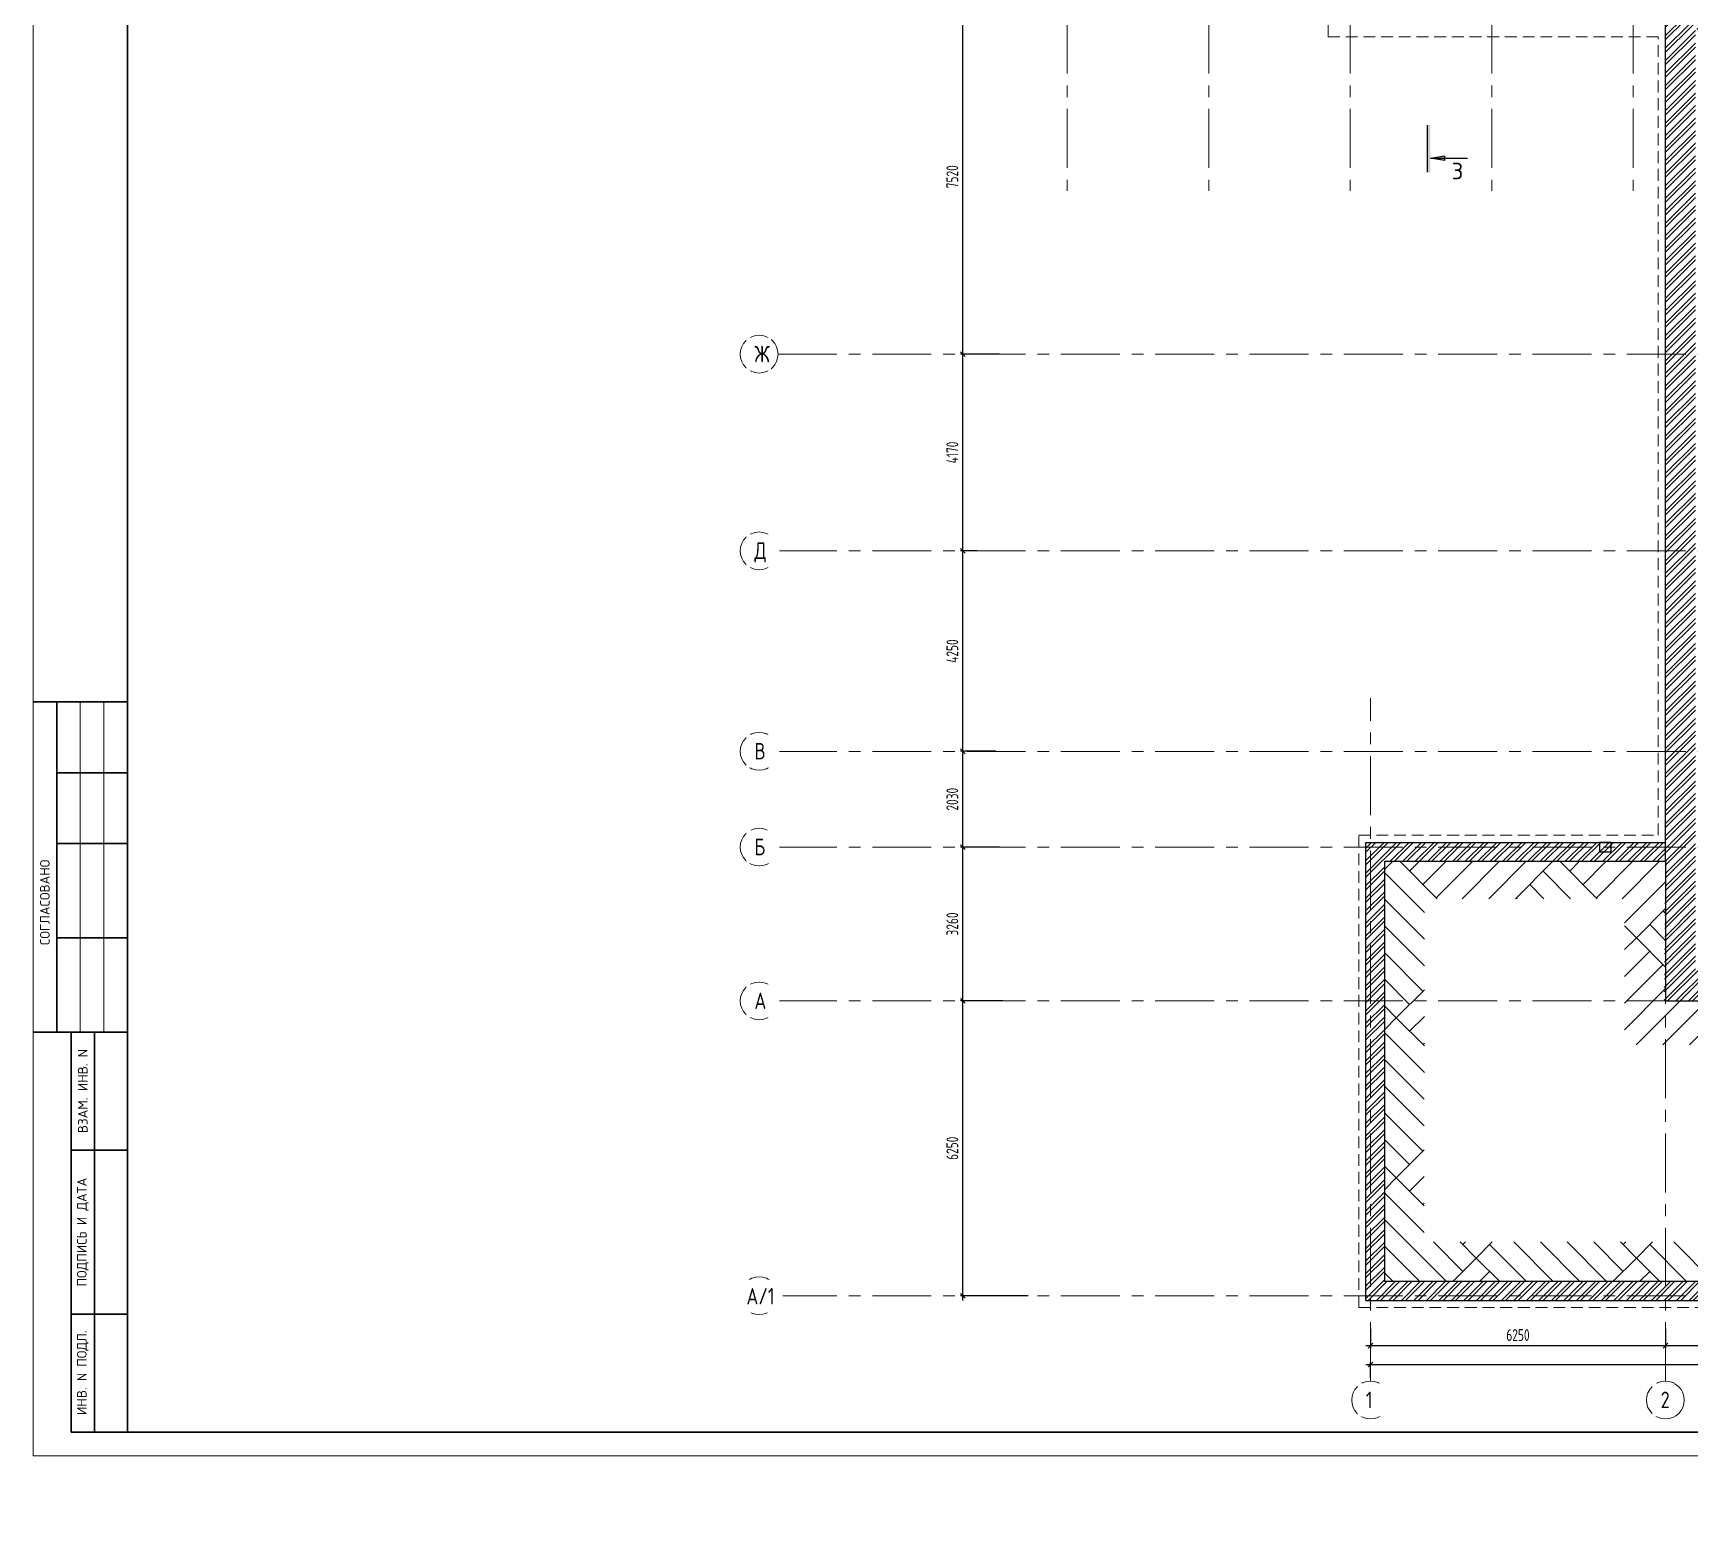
# Model space of a CAD drawing. Header units: millimetres. Extents: x -434100 to 9270898, y 0 to 249028.
# Drawn here: x -375098 to -339973, y 50454 to 81971 of the extents above; entities that cross this region are included whole.
import ezdxf
from ezdxf import colors
from ezdxf.entities.mleader import LeaderData, LeaderLine
from ezdxf.math import Vec2, Vec3

# ---------------------------------------------------------------- set-up
doc = ezdxf.new("R2010")
doc.units = ezdxf.units.MM
doc.header["$MEASUREMENT"] = 0
doc.linetypes.add('CENTER', pattern=[2, 1.25, -0.25, 0.25, -0.25])
doc.linetypes.add('TRATTEGGIATA', pattern=[0.75, 0.5, -0.25])
doc.layers.get('0').update_dxf_attribs({"color": 250, "lineweight": 9})
for name, color, linetype, lineweight in [('1 этаж тонкие линии!', 250, 'Continuous', 0), ('АР_МосжилНии_Стены', 127, 'Continuous', 30), ('АР_Оси', 195, 'Continuous', 9), ('АР_Оси размеры', 164, 'Continuous', 9), ('АР_Отметки', 250, 'Continuous', 15), ('АР_Разрезы', 175, 'Continuous', 9), ('АР_Штриховка кирпич', 250, 'Continuous', 9)]:
    doc.layers.add(name, color=color, linetype=linetype, lineweight=lineweight)
doc.layers.add('Тонкая', color=7, linetype='Continuous')
doc.styles.add('GOST', font='isocpeur.TTF')
doc.styles.add('ISOCPEUR', font='isocpeur.TTF', dxfattribs={"width": 0.7})
doc.styles.add('METRO-STYLE', font='isocpeur.TTF', dxfattribs={"width": 0.9, "oblique": 15})
doc.styles.add('ГОСТ 2.304', font='isocpeur.TTF', dxfattribs={"width": 0.7})
doc.dimstyles.new('СПДС', dxfattribs={"dimscale": 100, "dimtxt": 2.5, "dimasz": 2.5, "dimexe": 1.5, "dimexo": 0, "dimgap": 1, "dimtad": 1, "dimdec": 0, "dimrnd": 1, "dimtxsty": 'ГОСТ 2.304', "dimblk": 'OBLIQUE', "dimcen": 2.5, "dimdle": 1.5, "dimadec": 0, "dimazin": 2, "dimtfac": 0.75, "dimtdec": 0, "dimtmove": 1, "dimatfit": 3, "dimfxl": 1, "dimtolj": 1, "dimarcsym": 1})

# ---------------------------------------------------------------- blocks, each defined once
blk = doc.blocks.new('_Oblique')
at = {"color": 0, "linetype": 'ByBlock', "lineweight": -2}
blk.add_line((-0.5, -0.5), (0.5, 0.5), dxfattribs=at)
blk = doc.blocks.new('*D508')
at = {"layer": 'АР_Оси размеры', "color": 0, "lineweight": -2, "ltscale": 100, "transparency": 16777216}
for p, q in [((-355385, 55106), (-355385, 61556)), ((-354536, 61456), (-355435, 61456)), ((-354001, 55206), (-355435, 55206))]:
    blk.add_line(p, q, dxfattribs=at)
at = {"layer": 'АР_Оси размеры', "color": 0, "lineweight": -2, "ltscale": 100, "transparency": 16777216, "xscale": 100, "yscale": 100, "zscale": 100}
for p, rotation in [((-355385, 61456), 90), ((-355385, 55206), 270)]:
    blk.add_blockref('_Oblique', p, dxfattribs=dict(at, rotation=rotation))
at = {"layer": 'АР_Оси размеры', "color": 0, "ltscale": 100, "transparency": 16777216, "insert": (-355610, 58331), "char_height": 250, "attachment_point": 5, "rotation": 90, "style": 'ГОСТ 2.304'}
blk.add_mtext('\\A1;6250', dxfattribs=at)
blk = doc.blocks.new('*D509')
at = {"layer": 'АР_Оси размеры', "color": 0, "lineweight": -2, "ltscale": 100, "transparency": 16777216}
for p, q in [((-354613, 64716), (-355435, 64716)), ((-355385, 61356), (-355385, 64816)), ((-354536, 61456), (-355435, 61456))]:
    blk.add_line(p, q, dxfattribs=at)
at = {"layer": 'АР_Оси размеры', "color": 0, "lineweight": -2, "ltscale": 100, "transparency": 16777216, "xscale": 100, "yscale": 100, "zscale": 100}
for p, rotation in [((-355385, 64716), 90), ((-355385, 61456), 270)]:
    blk.add_blockref('_Oblique', p, dxfattribs=dict(at, rotation=rotation))
at = {"layer": 'АР_Оси размеры', "color": 0, "ltscale": 100, "transparency": 16777216, "insert": (-355610, 63086), "char_height": 250, "attachment_point": 5, "rotation": 90, "style": 'ГОСТ 2.304'}
blk.add_mtext('\\A1;3260', dxfattribs=at)
blk = doc.blocks.new('*D490')
at = {"layer": 'АР_Оси размеры', "color": 0, "lineweight": -2, "ltscale": 100, "transparency": 16777216}
for p, q in [((-354687, 66746), (-355435, 66746)), ((-355385, 64616), (-355385, 66846)), ((-354613, 64716), (-355435, 64716))]:
    blk.add_line(p, q, dxfattribs=at)
at = {"layer": 'АР_Оси размеры', "color": 0, "lineweight": -2, "ltscale": 100, "transparency": 16777216, "xscale": 100, "yscale": 100, "zscale": 100}
for p, rotation in [((-355385, 66746), 90), ((-355385, 64716), 270)]:
    blk.add_blockref('_Oblique', p, dxfattribs=dict(at, rotation=rotation))
at = {"layer": 'АР_Оси размеры', "color": 0, "ltscale": 100, "transparency": 16777216, "insert": (-355610, 65731), "char_height": 250, "attachment_point": 5, "rotation": 90, "style": 'ГОСТ 2.304'}
blk.add_mtext('\\A1;2030', dxfattribs=at)
blk = doc.blocks.new('*D491')
at = {"layer": 'АР_Оси размеры', "color": 0, "lineweight": -2, "ltscale": 100, "transparency": 16777216}
for p, q in [((-355085, 70996), (-355435, 70996)), ((-355385, 66646), (-355385, 71096)), ((-354687, 66746), (-355435, 66746))]:
    blk.add_line(p, q, dxfattribs=at)
at = {"layer": 'АР_Оси размеры', "color": 0, "lineweight": -2, "ltscale": 100, "transparency": 16777216, "xscale": 100, "yscale": 100, "zscale": 100}
for p, rotation in [((-355385, 70996), 90), ((-355385, 66746), 270)]:
    blk.add_blockref('_Oblique', p, dxfattribs=dict(at, rotation=rotation))
at = {"layer": 'АР_Оси размеры', "color": 0, "ltscale": 100, "transparency": 16777216, "insert": (-355610, 68871), "char_height": 250, "attachment_point": 5, "rotation": 90, "style": 'ГОСТ 2.304'}
blk.add_mtext('\\A1;4250', dxfattribs=at)
blk = doc.blocks.new('*D492')
at = {"layer": 'АР_Оси размеры', "color": 0, "lineweight": -2, "ltscale": 100, "transparency": 16777216}
for p, q in [((-355385, 70896), (-355385, 75266)), ((-354617, 75166), (-355435, 75166)), ((-355085, 70996), (-355435, 70996))]:
    blk.add_line(p, q, dxfattribs=at)
at = {"layer": 'АР_Оси размеры', "color": 0, "lineweight": -2, "ltscale": 100, "transparency": 16777216, "xscale": 100, "yscale": 100, "zscale": 100}
for p, rotation in [((-355385, 75166), 90), ((-355385, 70996), 270)]:
    blk.add_blockref('_Oblique', p, dxfattribs=dict(at, rotation=rotation))
at = {"layer": 'АР_Оси размеры', "color": 0, "ltscale": 100, "transparency": 16777216, "insert": (-355610, 73081), "char_height": 250, "attachment_point": 5, "rotation": 90, "style": 'ГОСТ 2.304'}
blk.add_mtext('\\A1;4170', dxfattribs=at)
blk = doc.blocks.new('*D493')
at = {"layer": 'АР_Оси размеры', "color": 0, "lineweight": -2, "ltscale": 100, "transparency": 16777216}
for p, q in [((-354556, 82686), (-355435, 82686)), ((-355385, 75066), (-355385, 82786)), ((-354617, 75166), (-355435, 75166))]:
    blk.add_line(p, q, dxfattribs=at)
at = {"layer": 'АР_Оси размеры', "color": 0, "lineweight": -2, "ltscale": 100, "transparency": 16777216, "xscale": 100, "yscale": 100, "zscale": 100}
for p, rotation in [((-355385, 82686), 90), ((-355385, 75166), 270)]:
    blk.add_blockref('_Oblique', p, dxfattribs=dict(at, rotation=rotation))
at = {"layer": 'АР_Оси размеры', "color": 0, "ltscale": 100, "transparency": 16777216, "insert": (-355610, 78926), "char_height": 250, "attachment_point": 5, "rotation": 90, "style": 'ГОСТ 2.304'}
blk.add_mtext('\\A1;7520', dxfattribs=at)
blk = doc.blocks.new('*D519')
at = {"layer": 'АР_Оси размеры', "color": 0, "lineweight": -2, "ltscale": 100, "transparency": 16777216}
for p, q in [((-346742, 54507), (-346742, 54097)), ((-340492, 54507), (-340492, 54097)), ((-346842, 54147), (-340392, 54147))]:
    blk.add_line(p, q, dxfattribs=at)
at = {"layer": 'АР_Оси размеры', "color": 0, "lineweight": -2, "ltscale": 100, "transparency": 16777216, "xscale": 100, "yscale": 100, "zscale": 100, "rotation": 180}
blk.add_blockref('_Oblique', (-346742, 54147), dxfattribs=at)
at = {"layer": 'АР_Оси размеры', "color": 0, "lineweight": -2, "ltscale": 100, "transparency": 16777216, "xscale": 100, "yscale": 100, "zscale": 100}
blk.add_blockref('_Oblique', (-340492, 54147), dxfattribs=at)
at = {"layer": 'АР_Оси размеры', "color": 0, "ltscale": 100, "transparency": 16777216, "insert": (-343617, 54372), "char_height": 250, "attachment_point": 5, "style": 'ГОСТ 2.304'}
blk.add_mtext('\\A1;6250', dxfattribs=at)
blk = doc.blocks.new('*D520')
at = {"layer": 'АР_Оси размеры', "color": 0, "lineweight": -2, "ltscale": 100, "transparency": 16777216}
for p, q in [((-333842, 54921), (-333842, 54097)), ((-340492, 54507), (-340492, 54097)), ((-340592, 54147), (-333742, 54147))]:
    blk.add_line(p, q, dxfattribs=at)
at = {"layer": 'АР_Оси размеры', "color": 0, "lineweight": -2, "ltscale": 100, "transparency": 16777216, "xscale": 100, "yscale": 100, "zscale": 100, "rotation": 180}
blk.add_blockref('_Oblique', (-340492, 54147), dxfattribs=at)
at = {"layer": 'АР_Оси размеры', "color": 0, "lineweight": -2, "ltscale": 100, "transparency": 16777216, "xscale": 100, "yscale": 100, "zscale": 100}
blk.add_blockref('_Oblique', (-333842, 54147), dxfattribs=at)
at = {"layer": 'АР_Оси размеры', "color": 0, "ltscale": 100, "transparency": 16777216, "insert": (-337167, 54372), "char_height": 250, "attachment_point": 5, "style": 'ГОСТ 2.304'}
blk.add_mtext('\\A1;6650', dxfattribs=at)
blk = doc.blocks.new('*D518')
at = {"layer": 'АР_Оси размеры', "color": 0, "lineweight": -2, "ltscale": 100, "transparency": 16777216}
for p, q in [((-346842, 53745), (-278227, 53745)), ((-346742, 53469), (-346742, 53795)), ((-278327, 53469), (-278327, 53795))]:
    blk.add_line(p, q, dxfattribs=at)
at = {"layer": 'АР_Оси размеры', "color": 0, "lineweight": -2, "ltscale": 100, "transparency": 16777216, "xscale": 100, "yscale": 100, "zscale": 100, "rotation": 180}
blk.add_blockref('_Oblique', (-346742, 53745), dxfattribs=at)
at = {"layer": 'АР_Оси размеры', "color": 0, "lineweight": -2, "ltscale": 100, "transparency": 16777216, "xscale": 100, "yscale": 100, "zscale": 100}
blk.add_blockref('_Oblique', (-278327, 53745), dxfattribs=at)
at = {"layer": 'АР_Оси размеры', "color": 0, "ltscale": 100, "transparency": 16777216, "insert": (-312535, 53970), "char_height": 250, "attachment_point": 5, "style": 'ГОСТ 2.304'}
blk.add_mtext('\\A1;68415', dxfattribs=at)
blk = doc.blocks.new('A$C60573c2e')
at = {"layer": 'АР_Разрезы', "ltscale": 100}
h = blk.add_hatch(color=5, dxfattribs=at)
h.dxf.hatch_style = 1
h.paths.add_polyline_path([(7699, -50578), (7629, -50578), (7629, -51578), (7699, -51578)])
h.paths.add_polyline_path([(7999, -51228), (7699, -51278), (7999, -51278)])
h.paths.add_polyline_path([(7999, -51278), (7699, -51278), (7999, -51328)])
at = {"layer": 'АР_Разрезы', "color": 5, "lineweight": 25, "ltscale": 100}
for p, q in [((7629, -50578), (7629, -51578)), ((7699, -51278), (7999, -51228)), ((7999, -51328), (7699, -51278)), ((7999, -51228), (7999, -51328))]:
    blk.add_line(p, q, dxfattribs=at)
at = {"layer": 'АР_Разрезы', "color": 5, "lineweight": 25, "ltscale": 100, "elevation": 0}
blk.add_lwpolyline([(7699, -51278), (8483, -51278)], dxfattribs=at)
at = {"layer": 'АР_Разрезы', "color": 5, "lineweight": 25, "ltscale": 100, "insert": (8149, -51378), "char_height": 350, "width": 583.33, "attachment_point": 1, "style": 'METRO-STYLE'}
blk.add_mtext('{\\Q0;\\W1;3}', dxfattribs=at)
blk = doc.blocks.new('_DotSmall')
at = {"color": 0, "linetype": 'ByBlock', "const_width": 0.5}
blk.add_lwpolyline([(-0.0625, 0, 1), (0.0625, 0, 1)], format="xyb", close=True, dxfattribs=at)
blk = doc.blocks.new('*U2394')
at = {"color": 44, "lineweight": 20, "ltscale": 10}
for p, q in [((0, 841), (0, 0)), ((0, 0), (1189, 0))]:
    blk.add_line(p, q, dxfattribs=at)
at = {"color": 137, "lineweight": 35, "ltscale": 10}
for p, q in [((20, 836), (20, 5)), ((0, 159.8), (20, 159.8)), ((5, 89.8), (5, 159.8)), ((5, 144.8), (20, 144.8)), ((5, 129.8), (20, 129.8)), ((5, 109.8), (20, 109.8)), ((0, 89.8), (20, 89.8)), ((8.04, 89.8), (8.04, 5)), ((13.02, 89.8), (13.02, 5)), ((8.04, 64.8), (20, 64.8)), ((8.04, 30), (20, 30)), ((8.04, 5), (1184, 5))]:
    blk.add_line(p, q, dxfattribs=at)
at = {"color": 44, "lineweight": 13}
for p, q in [((10, 89.8), (10, 159.8)), ((15, 89.8), (15, 159.8))]:
    blk.add_line(p, q, dxfattribs=at)
at = {"color": 0, "lineweight": 13, "char_height": 2.0408, "attachment_point": 5, "rotation": 90, "style": 'GOST'}
for s, insert, width in [('СОГЛАСОВАНО', (2.49, 117.3), 55), ('ВЗАМ. ИНВ. N', (10.53, 77.3), 25), ('ПОДПИСЬ И ДАТА', (10.53, 47.4), 34.7978), ('ИНВ. N ПОДЛ.', (10.53, 17.6), 24.8009)]:
    blk.add_mtext(s, dxfattribs=dict(at, insert=insert, width=width))
at = {"color": 44, "lineweight": 13, "style": 'GOST', "oblique": 10, "width": 0.8}
for tag in ['ФОРМАТВЕРТ', 'ФОРМАТГОРИЗ']:
    blk.add_attdef(tag, (1137.98, 1.6), '', height=2, dxfattribs=at)

msp = doc.modelspace()

# ---------------------------------------------------------------- hatches: boundary and pattern name
at = {"layer": '1 этаж тонкие линии!', "ltscale": 100, "transparency": 33554559}
h = msp.add_hatch(dxfattribs=at)
h.set_pattern_fill('AR-PARQ1', color=256, scale=200, angle=45, style=0)
h.paths.add_polyline_path([(-335193.017, 56344.5), (-345603.845, 56344.5), (-345600.579, 63622.353), (-341357.644, 63622.353), (-341357.644, 60525.833), (-335189.751, 60525.833)], flags=16)
h.paths.add_polyline_path([(-334239.751, 55506.5), (-346441.827, 55506.5), (-346441.827, 64415), (-340493.318, 64415), (-340493.318, 61455.682), (-334239.751, 61455.682)])
at = {"layer": 'АР_Штриховка кирпич', "ltscale": 100}
h = msp.add_hatch(dxfattribs=at)
h.set_pattern_fill('ANSI32', color=256, scale=500)
h.paths.add_polyline_path([(-339853.318, 82050.5), (-330106.827, 82051.497), (-330106.828, 80969.207), (-329468.316, 80969.003), (-329468.316, 82685.682), (-329576.827, 82685.682), (-329971.818, 82685.755), (-340493.318, 82685.682), (-340493.318, 64815.685), (-346842.012, 64815.685), (-346842.012, 55105.682), (-333741.706, 55105.68), (-333741.706, 61455.681), (-332347.87, 61455.684), (-332347.87, 62094), (-334239.751, 62094), (-334239.751, 55506.503), (-346441.827, 55506.497), (-346441.082, 64414.997), (-340492.572, 64415.003), (-340517.573, 61455.682), (-334214.005, 61455.682), (-334225.318, 62094.728), (-339853.263, 62094.728), (-339853.372, 64904.622)])

# ---------------------------------------------------------------- linework, layer by layer
at = {"linetype": 'TRATTEGGIATA', "ltscale": 500}
for p, q in [((-347641.699, 81895.682), (-347642.192, 87489.172)), ((-347642.192, 81895.682), (-340642.01, 81894.901)), ((-340642.01, 64965.687), (-340642.01, 81894.901)), ((-346992.01, 64965.687), (-340642.008, 64965.687)), ((-346992.009, 54955.682), (-346992.01, 64965.687)), ((-346992.009, 54955.682), (-333591.703, 54955.68))]:
    msp.add_line(p, q, dxfattribs=at)
at = {"layer": 'АР_МосжилНии_Стены', "ltscale": 100}
for p, q in [((-340491.811, 64415.003), (-340491.827, 82685.682)), ((-346842.009, 55105.682), (-346842.01, 64815.687)), ((-346842.01, 64815.687), (-340491.827, 64815.682)), ((-346842.01, 55105.682), (-333741.588, 55105.68))]:
    msp.add_line(p, q, dxfattribs=at)
msp.add_lwpolyline([(-341890.827, 64616.129), (-341640.504, 64616.129), (-341640.504, 64815.683), (-341890.827, 64815.683)], close=True, dxfattribs=at)
msp.add_lwpolyline([(-334239.751, 55506.503), (-346441.827, 55506.497), (-346441.827, 64414.997), (-340491.827, 64415.003), (-340491.827, 61455.682), (-334239.751, 61455.682), (-334239.751, 55606.503)], dxfattribs=at)
at = {"layer": 'АР_Оси', "linetype": 'CENTER', "ltscale": 1000}
for p, q in [((-353172.071, 134363.151), (-353172.071, 78630.803)), ((-350172.071, 134363.151), (-350172.071, 78630.803)), ((-347172.071, 134363.151), (-347172.071, 78630.803)), ((-344172.071, 134363.151), (-344172.071, 78630.803)), ((-341172.071, 134363.151), (-341172.071, 78630.803)), ((-340492.01, 53394.411), (-340492.01, 87278.342)), ((-359305.765, 75165.682), (-275708.6, 75165.682)), ((-359305.765, 70995.682), (-275708.6, 70995.682)), ((-346742.01, 53394.411), (-346742.01, 67872.534)), ((-359305.765, 66745.682), (-275708.6, 66745.682)), ((-359305.765, 64715.682), (-275708.6, 64715.682)), ((-359305.765, 61455.682), (-289924.568, 61455.682)), ((-359305.765, 55205.682), (-275708.6, 55205.682))]:
    msp.add_line(p, q, dxfattribs=at)
at = {"layer": 'АР_Оси', "ltscale": 0.5}
for centre in [(-359705.765, 75165.682), (-359705.765, 70995.682), (-359705.765, 66745.682), (-359705.765, 64715.682), (-359705.765, 61455.682), (-359705.765, 55205.682), (-346742.01, 52994.411), (-340492.01, 52994.411)]:
    msp.add_circle(centre, 400, dxfattribs=at)

# ---------------------------------------------------------------- block references
at = {"layer": 'Тонкая', "color": 31, "ltscale": 100, "true_color": 0xfecc66}
msp.add_blockref('A$C60573c2e', (-353172.071, 130600.682), dxfattribs=at)

# ---------------------------------------------------------------- dimensions: what is measured, and where the dimension line sits
at = {"layer": 'АР_Оси размеры', "ltscale": 100}
for base, p1, p2, picture, middle in [((-355384.754, 82685.682), (-354566.931, 75165.682), (-354506.032, 82685.682), '*D493', (-355609.754, 78925.682)), ((-355384.754, 75165.682), (-355034.919, 70995.682), (-354566.931, 75165.682), '*D492', (-355609.754, 73080.682)), ((-355384.754, 70995.682), (-354636.889, 66745.682), (-355034.919, 70995.682), '*D491', (-355609.754, 68870.682)), ((-355384.754, 66745.682), (-354563.337, 64715.682), (-354636.889, 66745.682), '*D490', (-355609.754, 65730.682)), ((-355384.754, 64715.682), (-354486.095, 61455.682), (-354563.337, 64715.682), '*D509', (-355609.754, 63085.682)), ((-355384.754, 61455.682), (-353951.04, 55205.682), (-354486.095, 61455.682), '*D508', (-355609.754, 58330.682))]:
    dim = msp.add_linear_dim(base=base, p1=p1, p2=p2, angle=90, dimstyle='СПДС', override={"dimasz": 1, "dimexe": 0.5, "dimexo": 0.5, "dimdle": 1}, dxfattribs=at)
    dim.commit()
    dim.dimension.update_dxf_attribs({"geometry": picture, "text_midpoint": middle})
for base, p1, p2, picture, middle in [((-333842.01, 54147.081), (-340492.01, 54557.026), (-333842.01, 54970.863), '*D520', (-337167.01, 54372.081)), ((-340492.01, 54147.081), (-346742.01, 54557.026), (-340492.01, 54557.026), '*D519', (-343617.01, 54372.081))]:
    dim = msp.add_linear_dim(base=base, p1=p1, p2=p2, dimstyle='СПДС', override={"dimasz": 1, "dimexe": 0.5, "dimexo": 0.5, "dimdle": 1}, dxfattribs=at)
    dim.commit()
    dim.dimension.update_dxf_attribs({"geometry": picture, "text_midpoint": middle})

# ---------------------------------------------------------------- next in the draw order: texts
at = {"layer": 'АР_Оси', "char_height": 350, "attachment_point": 1, "line_spacing_factor": 1.149209, "style": 'ГОСТ 2.304', "bg_fill": 2}
for s, insert, width in [('{\\W0.8;Ж}', (-359805.586, 75343.461), 178.20564), ('{\\W0.8;А/1}', (-359974.47, 55368.47), 1.455191522836685e-11), ('{\\W0.8;2}', (-340591.83, 53172.19), 114.62878)]:
    msp.add_mtext(s, dxfattribs=dict(at, insert=insert, width=width))
for s, insert in [('{\\W0.8;Д}', (-359805.586, 71173.461)), ('{\\W0.8;В}', (-359805.586, 66923.461)), ('{\\W0.8;Б}', (-359805.586, 64893.461)), ('{\\W0.8;А}', (-359805.586, 61633.461)), ('{\\W0.8;1}', (-346841.83, 53172.19))]:
    msp.add_mtext(s, dxfattribs=dict(at, insert=insert))

# ---------------------------------------------------------------- next in the draw order: block references
at = {"xscale": 100, "yscale": 100, "zscale": 100}
msp.add_blockref('*U2394', (-375098.328, 51813.24), dxfattribs=at)
at = {"layer": 'Тонкая', "color": 31, "ltscale": 100, "true_color": 0xfecc66}
msp.add_blockref('A$C60573c2e', (-353172.071, 130600.682), dxfattribs=at)

# ---------------------------------------------------------------- next in the draw order: dimensions: what is measured, and where the dimension line sits
at = {"layer": 'АР_Оси размеры', "ltscale": 100}
dim = msp.add_linear_dim(base=(-278327.01, 53745), p1=(-346742.01, 53419.411), p2=(-278327.01, 53419.411), dimstyle='СПДС', override={"dimasz": 1, "dimexe": 0.5, "dimexo": 0.5, "dimdle": 1}, dxfattribs=at)
dim.commit()
dim.dimension.update_dxf_attribs({"geometry": '*D518', "text_midpoint": (-312534.51, 53970)})

# ---------------------------------------------------------------- next in the draw order: leaders
at = {"layer": 'АР_Отметки'}
ml = msp.add_multileader_mtext('Standard', dxfattribs=at)
ml.set_content('{\\W0.8;-2,500}', color=256, style='ISOCPEUR')
ml.set_leader_properties(color=256, linetype='Continuous', lineweight=-1)
ml.set_arrow_properties(name='DOTSMALL')
ml.build(insert=Vec2(0, 0))
ml.multileader.update_dxf_attribs({"has_text_frame": 1, "text_left_attachment_type": 4, "text_right_attachment_type": 4, "dogleg_length": 100, "arrow_head_size": 180})
ctx = ml.context
ctx.base_point, ctx.char_height, ctx.arrow_head_size, ctx.landing_gap_size, ctx.plane_origin = Vec3(-348917.097, 102167.799), 250, 180, 50, Vec3(-348638.575, 101601.282)
ctx.left_attachment, ctx.right_attachment = 4, 4
notes = []
notes.append((ctx, [(0, (0, 0, 0), (0, 0), (1, 0), 1, [])]))
ctx.mtext.insert, ctx.mtext.width, ctx.mtext.line_spacing_style, ctx.mtext.flow_direction = Vec3(-348867.097, 102501.132), 749.68982, 2, 5
ml = msp.add_multileader_mtext('Standard', dxfattribs=at)
ml.set_content('{\\W0.8;-2,400}', color=256, style='ISOCPEUR')
ml.set_leader_properties(color=256, linetype='Continuous', lineweight=-1)
ml.set_arrow_properties(name='DOTSMALL')
ml.build(insert=Vec2(0, 0))
ml.multileader.update_dxf_attribs({"has_text_frame": 1, "text_left_attachment_type": 4, "text_right_attachment_type": 4, "dogleg_length": 100, "arrow_head_size": 180})
ctx = ml.context
ctx.base_point, ctx.char_height, ctx.arrow_head_size, ctx.landing_gap_size, ctx.plane_origin = Vec3(-345559.569, 101933.6), 250, 180, 50, Vec3(-345640.963, 100655.48)
ctx.left_attachment, ctx.right_attachment = 4, 4
notes.append((ctx, [(0, (0, 0, 0), (0, 0), (1, 0), 1, [])]))
ctx.mtext.insert, ctx.mtext.width, ctx.mtext.defined_height, ctx.mtext.line_spacing_style, ctx.mtext.flow_direction = Vec3(-345509.569, 102266.933), 769.98896, 343.888, 2, 5
ml = msp.add_multileader_mtext('Standard', dxfattribs=at)
ml.set_content('{\\W0.8;-2,550}', color=256, style='ISOCPEUR')
ml.set_leader_properties(color=256, linetype='Continuous', lineweight=-1)
ml.set_arrow_properties(name='DOTSMALL')
ml.build(insert=Vec2(0, 0))
ml.multileader.update_dxf_attribs({"has_text_frame": 1, "text_left_attachment_type": 4, "text_right_attachment_type": 4, "dogleg_length": 100, "arrow_head_size": 180})
ctx = ml.context
ctx.base_point, ctx.char_height, ctx.arrow_head_size, ctx.landing_gap_size, ctx.plane_origin = Vec3(-342033.254, 92368.052), 250, 180, 50, Vec3(-342114.648, 91100.488)
ctx.left_attachment, ctx.right_attachment = 4, 4
notes.append((ctx, [(0, (0, 0, 0), (0, 0), (1, 0), 1, [])]))
ctx.mtext.insert, ctx.mtext.width, ctx.mtext.line_spacing_style, ctx.mtext.flow_direction = Vec3(-341983.254, 92701.385), 852.69703, 2, 5
for ctx, leaders in notes:
    for number, flags, end, landing, length, lines in leaders:
        leader = LeaderData()
        leader.index, (leader.has_last_leader_line, leader.has_dogleg_vector, leader.attachment_direction) = number, flags
        leader.last_leader_point, leader.dogleg_vector, leader.dogleg_length = Vec3(end), Vec3(landing), length
        for number, points, colour, breaks in lines:
            line = LeaderLine()
            line.index, line.vertices, line.color, line.breaks = number, Vec3.list(points), colors.encode_raw_color(colour), breaks
            leader.lines.append(line)
        ctx.leaders.append(leader)

doc.saveas('drawing.dxf')
